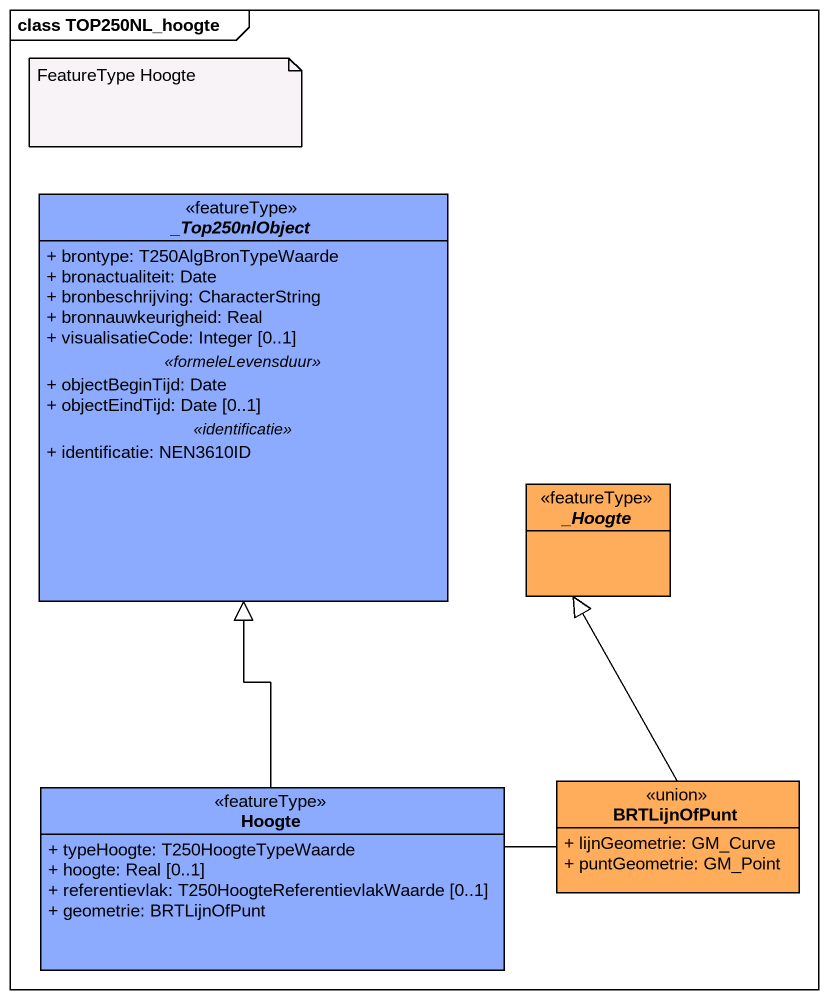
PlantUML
@startuml
mainframe class TOP250NL_hoogte
hide circle
hide empty members
skinparam classAttributeIconSize 0
abstract class "_Top250nlObject" as Top250nlObject <<featureType>> #8CABFE {
  + brontype: T250AlgBronTypeWaarde
  + bronactualiteit: Date
  + bronbeschrijving: CharacterString
  + bronnauwkeurigheid: Real
  + visualisatieCode: Integer [0..1]
  .. <<formeleLevensduur>> ..
  + objectBeginTijd: Date
  + objectEindTijd: Date [0..1]
  .. <<identificatie>> ..
  + identificatie: NEN3610ID
}
abstract class "_Hoogte" as Hoogte <<featureType>> #FFAD5B
class "Hoogte" as Hoogte_2 <<featureType>> #8CABFE {
  + typeHoogte: T250HoogteTypeWaarde
  + hoogte: Real [0..1]
  + referentievlak: T250HoogteReferentievlakWaarde [0..1]
  + geometrie: BRTLijnOfPunt
}
class BRTLijnOfPunt <<union>> #FFAD5B {
  + lijnGeometrie: GM_Curve
  + puntGeometrie: GM_Point
}
Hoogte_2 -up-|> Top250nlObject
Hoogte_2 -up-|> Hoogte
note as N1
  FeatureType Hoogte
end note
@enduml
